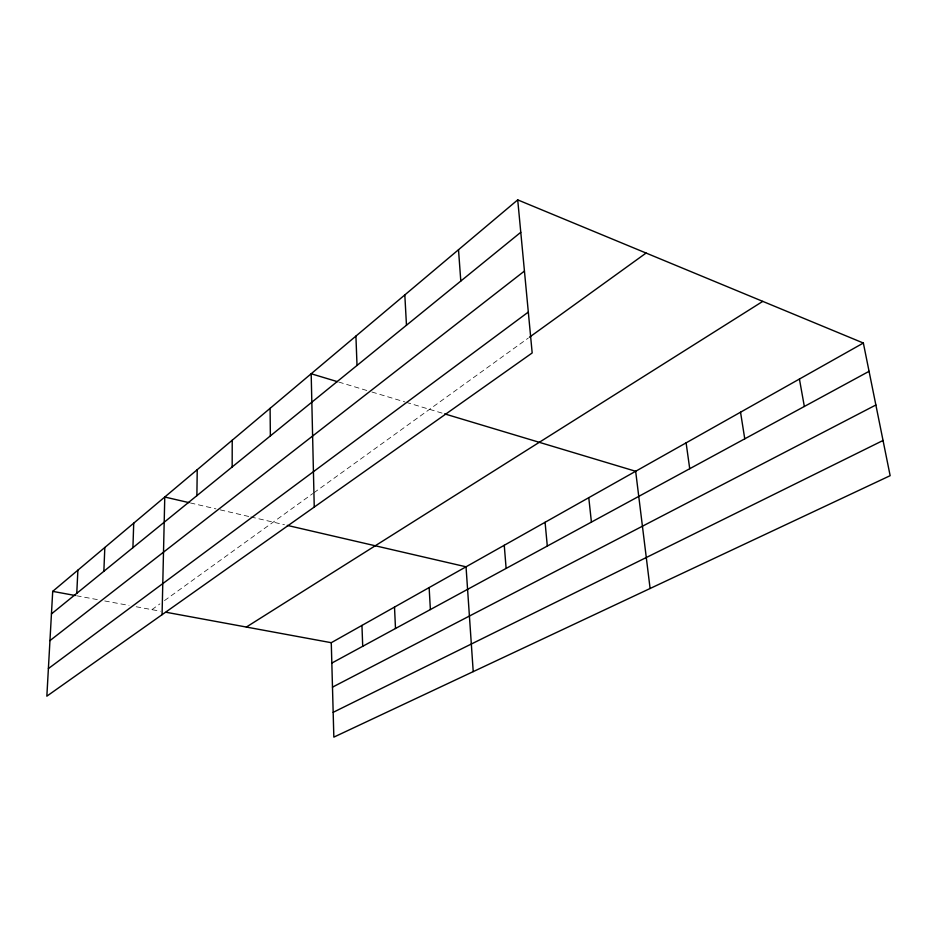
<?xml version="1.0" encoding="UTF-8"?>
<svg xmlns="http://www.w3.org/2000/svg" width="937" height="937" viewBox="0 0 937 937"><rect width="100%" height="100%" fill="white"/><g stroke="black" fill="none" stroke-linecap="round" stroke-linejoin="round"><path stroke-width="0.7" stroke-dasharray="4.68 3.51" d="M151.923 609.647L159.911 603.885M164.479 600.594L312.747 493.6M313.918 492.757L528.304 338.058M76.6 595.768L99.088 599.914M104.733 600.957L129.048 605.431M136.193 606.754L160.426 611.217M190.363 502.946L215.967 508.873M220.23 509.869L249.5 516.65M250.893 516.966L284.485 524.743M338.784 382.062L367.784 390.776M371.93 392.017L404.843 401.914M406.213 402.324L443.26 413.463"/><path stroke-width="1.41" d="M232.165 466.966L232.224 440.226M196.887 495.65L197.227 469.695M162.066 614.684L164.771 497.02L188.946 502.619M132.925 547.653L133.722 523.162M103.855 571.289L104.827 547.489M76.764 593.32L77.888 570.164M517.716 199.874L52.706 591.364L46.85 696.168L532.181 352.956L517.716 199.874L863.352 343.036L890.15 475.68L333.841 737.126L331.276 642.7L863.352 343.036M51.453 613.911L520.773 232.294M49.954 640.615L524.439 271.062M48.396 668.573L528.316 312.068M529.464 337.215L646.097 253.049M246.361 627.052L762.765 301.374M331.827 663.068L869.067 371.321M332.483 687.149L875.872 404.995M333.174 712.331L883.041 440.472M52.706 591.364L75.194 595.51M166.083 612.259L331.276 642.7M287.308 525.399L466.04 566.803L473.22 671.618M337.402 381.652L311.178 373.758L314.246 507.069M444.642 413.873L635.661 471.276L650.102 588.495M799.425 379.052L804.344 406.471M740.535 412.21L744.763 438.821M686.107 442.861L689.726 468.711M588.776 497.688L591.411 522.108M545.076 522.296L547.302 546.06M504.258 545.287L506.121 568.419M458.509 249.722L460.805 281.053M429.134 587.593L430.388 609.542M404.819 294.921L406.471 325.233M394.512 607.094L395.496 628.493M355.919 336.09L357.02 365.442M361.951 625.436L362.713 646.296M270.09 408.356L270.36 435.904"/></g></svg>
